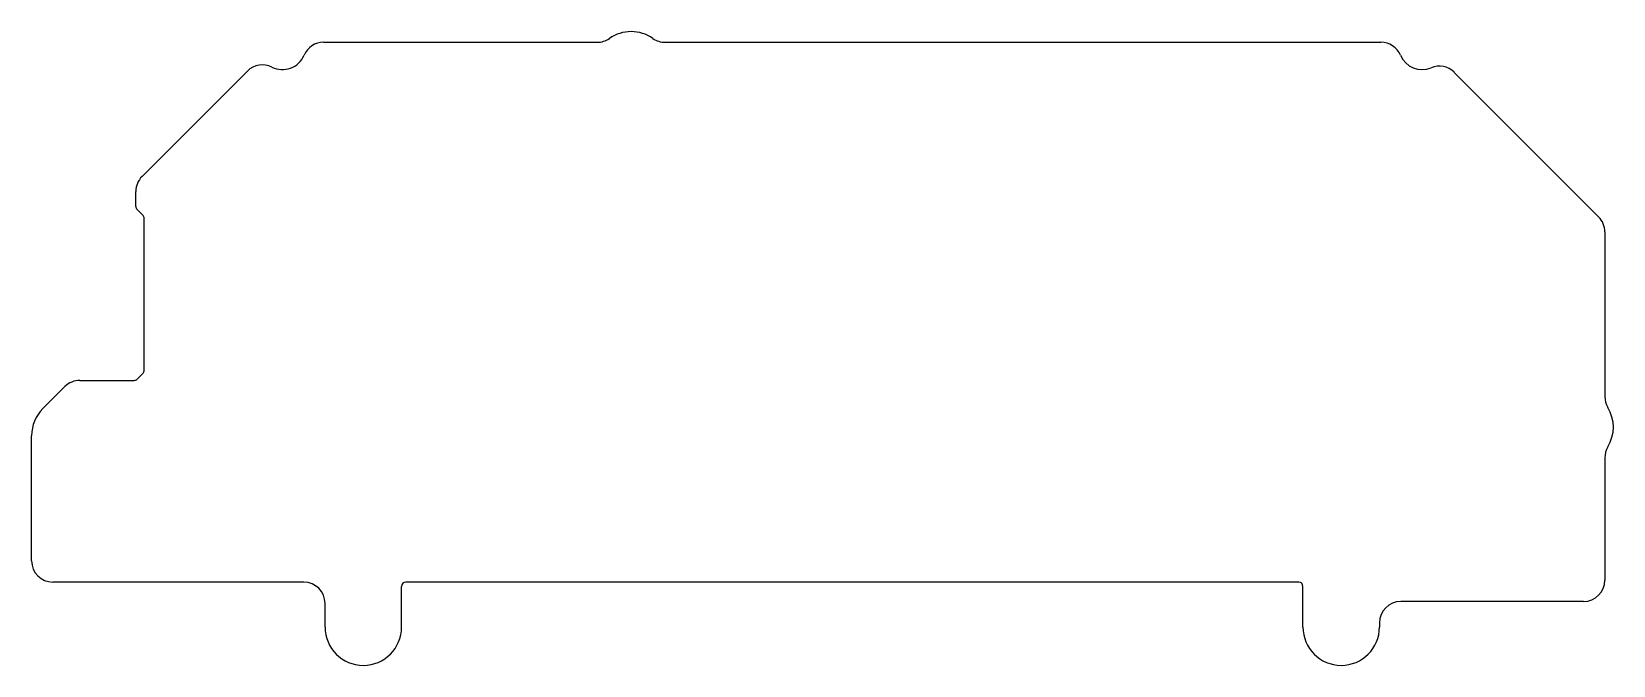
# Model space of a CAD drawing. Extents: x -97 to 90, y 22 to 96.
import ezdxf

# ---------------------------------------------------------------- set-up
doc = ezdxf.new("R2010")
doc.units = 0
doc.layers.add('VISIBLE', color=7, linetype='CONTINUOUS')

msp = doc.modelspace()

# ---------------------------------------------------------------- linework, layer by layer
at = {"layer": 'VISIBLE'}
for p, q in [((-62.16, 95.25), (-29.99, 95.25)), ((-22.01, 95.25), (62.16, 95.25)), ((-83.52, 79.48), (-71.13, 91.87)), ((70.79, 91.71), (87.77, 74.73)), ((-84.25, 75.96), (-84.25, 77.71)), ((-83.4, 74.9), (-84.1, 75.6)), ((-83.25, 56.71), (-83.25, 74.54)), ((88.5, 72.96), (88.5, 53.61)), ((-84.1, 55.65), (-83.4, 56.35)), ((-95.18, 52.18), (-92.6, 54.77)), ((-90.83, 55.5), (-84.46, 55.5)), ((-96.5, 34.29), (-96.5, 49)), ((88.5, 46.39), (88.5, 32)), ((-64.5, 31.79), (-94, 31.79)), ((52.5, 31.79), (-52.5, 31.79)), ((-53, 26.5), (-53, 31.29)), ((53, 26.5), (53, 31.29)), ((-62, 26.5), (-62, 29.29)), ((86, 29.5), (64.5, 29.5)), ((62, 27), (62, 26.5))]:
    msp.add_line(p, q, dxfattribs=at)
for centre, radius, start, end in [((-62.16, 92.75), 2.5, 90, 157.0948), ((-29.99, 97.75), 2.5, 270, 304.7719), ((-26, 92), 4.5, 55.2281, 124.7719), ((-22.01, 97.75), 2.5, 235.2281, 270), ((62.16, 92.75), 2.5, 22.9052, 90), ((-67, 94.79), 2.75, 243.2805, 337.0948), ((67, 94.79), 2.75, 202.9052, 292.6036), ((-69.36, 90.1), 2.5, 63.2805, 135), ((69.02, 89.95), 2.5, 45, 112.6036), ((-81.75, 77.71), 2.5, 135, 180), ((-83.75, 75.96), 0.5, 180, 225), ((-83.75, 74.54), 0.5, 0, 45), ((86, 72.96), 2.5, 0, 45), ((-83.75, 56.71), 0.5, 315, 0), ((-90.83, 53), 2.5, 90, 135), ((-84.46, 56), 0.5, 270, 315), ((-92, 49), 4.5, 135, 180), ((91, 53.61), 2.5, 180, 211.0027), ((85, 50), 4.5, 328.9973, 31.0027), ((91, 46.39), 2.5, 148.9973, 180), ((-94, 34.29), 2.5, 180, 270), ((-64.5, 29.29), 2.5, 0, 90), ((-52.5, 31.29), 0.5, 90, 180), ((52.5, 31.29), 0.5, 0, 90), ((86, 32), 2.5, 270, 0), ((64.5, 27), 2.5, 90, 180), ((-57.5, 26.5), 4.5, 180, 0), ((57.5, 26.5), 4.5, 180, 0)]:
    msp.add_arc(centre, radius, start, end, dxfattribs=at)

doc.saveas('drawing.dxf')
